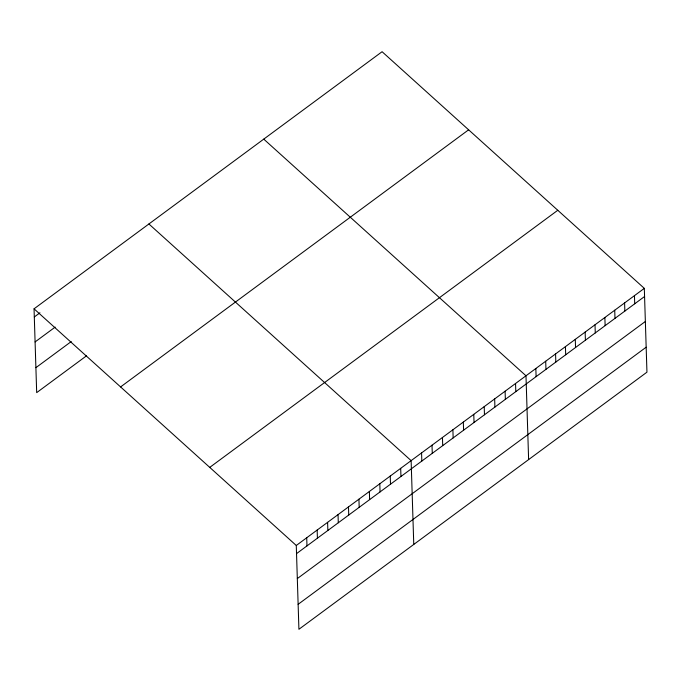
<?xml version="1.0" encoding="UTF-8"?>
<svg xmlns="http://www.w3.org/2000/svg" width="681" height="681" viewBox="0 0 681 681"><rect width="100%" height="100%" fill="white"/><g stroke="black" fill="none" stroke-linecap="round" stroke-linejoin="round"><path stroke-width="1.02" d="M34.05 308.825L382.084 51.713L644.32 288.369L646.95 372.175L298.916 629.287L296.278 545.481L34.05 308.825L36.68 392.631L86.478 355.848M34.305 316.963L39.932 312.809M35.089 341.93L55.17 327.101M35.897 367.663L71.241 341.556M120.588 386.919L468.622 129.807M209.739 467.387L557.782 210.276M296.278 545.481L644.32 288.369M296.533 553.619L644.575 296.507M297.316 578.586L645.358 321.475M298.125 604.319L646.167 347.199M263.751 139.128L525.987 375.784L528.618 459.59M148.901 223.981L411.128 460.637L413.767 544.442M634.454 295.656L634.709 303.794M624.596 302.934L624.852 311.072M614.73 310.221L614.986 318.359M604.873 317.508L605.128 325.646M595.015 324.794L595.271 332.932M585.149 332.081L585.405 340.219M575.292 339.359L575.547 347.497M565.426 346.646L565.681 354.784M555.568 353.933L555.824 362.071M545.702 361.219L545.958 369.357M535.845 368.506L536.1 376.636M515.543 383.497L515.798 391.635M505.098 391.217L505.353 399.355M494.661 398.93L494.917 407.068M484.217 406.642L484.472 414.78M473.78 414.354L474.036 422.492M463.335 422.067L463.591 430.205M452.899 429.779L453.154 437.917M442.454 437.491L442.71 445.629M432.009 445.204L432.273 453.342M421.573 452.925L421.828 461.063M400.692 468.349L400.947 476.487M390.247 476.062L390.502 484.2M379.811 483.774L380.066 491.912M369.366 491.486L369.621 499.624M358.93 499.199L359.185 507.336M348.485 506.911L348.74 515.049M338.04 514.632L338.295 522.77M327.604 522.344L327.859 530.482M317.159 530.056L317.414 538.194M306.722 537.769L306.978 545.907"/></g></svg>
